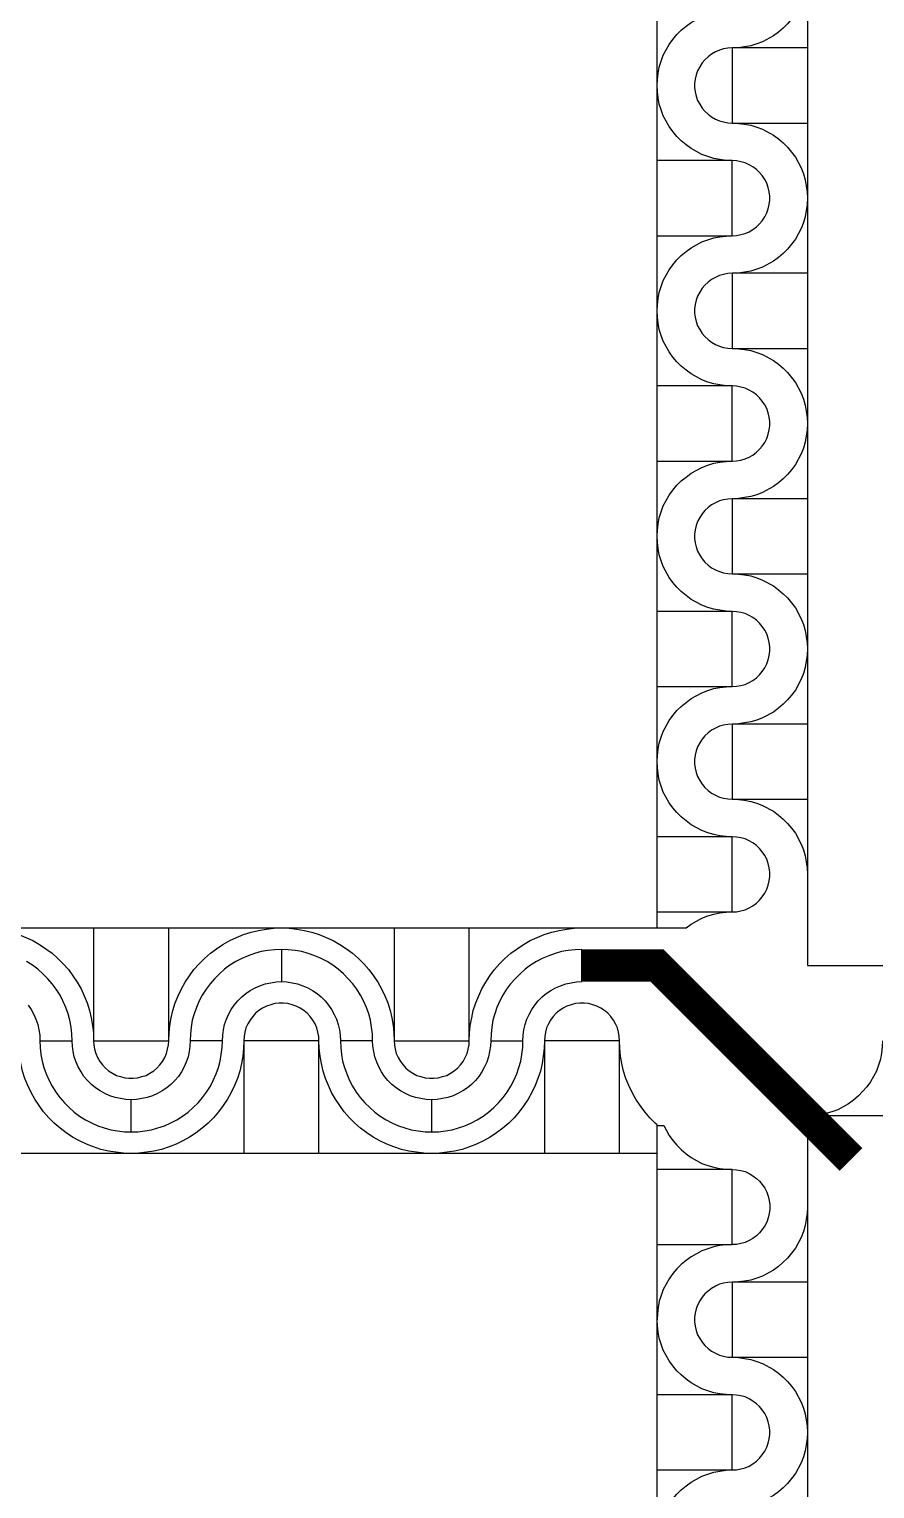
# Model space of a CAD drawing. Extents: x 190.8 to 267.1, y 124 to 174.8.
# Drawn here: x 226.06 to 226.847, y 161.063 to 162.423 of the extents above; entities that cross this region are included whole.
import ezdxf

# ---------------------------------------------------------------- set-up
doc = ezdxf.new("R2010")
doc.units = 0
doc.header["$MEASUREMENT"] = 0

msp = doc.modelspace()

# ---------------------------------------------------------------- linework, layer by layer
for p, q in [((224.5446, 161.5856), (226.6713, 161.5856)), ((226.7846, 161.5506), (228.8875, 161.5506))]:
    msp.add_line(p, q)
for points in [[(228.8875, 163.6106), (226.7846, 163.6106), (226.7846, 161.5506)], [(226.6446, 161.5856), (226.6446, 163.6023)], [(226.7846, 162.4756), (226.7844, 162.4698), (226.7836, 162.4641), (226.7826, 162.4583), (226.7809, 162.4528), (226.7789, 162.4473), (226.7734, 162.4373), (226.7699, 162.4326), (226.7661, 162.4281), (226.7621, 162.4241), (226.7576, 162.4203), (226.7529, 162.4168), (226.7429, 162.4113), (226.7374, 162.4093), (226.7319, 162.4076), (226.7261, 162.4066), (226.7204, 162.4058), (226.7146, 162.4056)], [(226.6446, 162.3706), (226.6449, 162.3763), (226.6456, 162.3821), (226.6466, 162.3878), (226.6484, 162.3933), (226.6504, 162.3988), (226.6559, 162.4088), (226.6594, 162.4136), (226.6631, 162.4181), (226.6671, 162.4221), (226.6716, 162.4258), (226.6764, 162.4293), (226.6864, 162.4348), (226.6919, 162.4368), (226.6974, 162.4386), (226.7031, 162.4396), (226.7089, 162.4403), (226.7146, 162.4406)], [(226.7146, 162.4056), (226.7106, 162.4053), (226.7066, 162.4046), (226.7026, 162.4036), (226.6989, 162.4018), (226.6954, 162.3998), (226.6921, 162.3973), (226.6891, 162.3946), (226.6866, 162.3916), (226.6844, 162.3881), (226.6824, 162.3843), (226.6811, 162.3806), (226.6801, 162.3766), (226.6796, 162.3726), (226.6796, 162.3686), (226.6801, 162.3646), (226.6811, 162.3606), (226.6824, 162.3566), (226.6844, 162.3531), (226.6866, 162.3496), (226.6891, 162.3466), (226.6921, 162.3438), (226.6954, 162.3413), (226.6989, 162.3393), (226.7026, 162.3376), (226.7066, 162.3366), (226.7106, 162.3358), (226.7146, 162.3356)], [(226.7846, 162.4056), (226.7146, 162.4056), (226.7146, 162.3356), (226.7846, 162.3356)], [(226.7146, 162.3006), (226.7089, 162.3008), (226.7031, 162.3016), (226.6974, 162.3026), (226.6919, 162.3043), (226.6864, 162.3063), (226.6764, 162.3118), (226.6716, 162.3153), (226.6671, 162.3191), (226.6631, 162.3231), (226.6594, 162.3276), (226.6559, 162.3323), (226.6504, 162.3423), (226.6484, 162.3478), (226.6466, 162.3533), (226.6456, 162.3591), (226.6449, 162.3648), (226.6446, 162.3706)], [(226.7146, 162.3356), (226.7204, 162.3353), (226.7261, 162.3346), (226.7319, 162.3336), (226.7374, 162.3318), (226.7429, 162.3298), (226.7529, 162.3243), (226.7576, 162.3208), (226.7621, 162.3171), (226.7661, 162.3131), (226.7699, 162.3086), (226.7734, 162.3038), (226.7789, 162.2938), (226.7809, 162.2883), (226.7826, 162.2828), (226.7836, 162.2771), (226.7844, 162.2713), (226.7846, 162.2656)], [(226.6446, 162.2306), (226.7146, 162.2306), (226.7146, 162.3006), (226.6446, 162.3006)], [(226.7146, 162.2306), (226.7186, 162.2308), (226.7226, 162.2316), (226.7266, 162.2326), (226.7304, 162.2343), (226.7339, 162.2363), (226.7371, 162.2388), (226.7401, 162.2416), (226.7426, 162.2446), (226.7449, 162.2481), (226.7469, 162.2518), (226.7481, 162.2556), (226.7491, 162.2596), (226.7496, 162.2636), (226.7496, 162.2676), (226.7491, 162.2716), (226.7481, 162.2756), (226.7469, 162.2796), (226.7449, 162.2831), (226.7426, 162.2866), (226.7401, 162.2896), (226.7371, 162.2923), (226.7339, 162.2948), (226.7304, 162.2968), (226.7266, 162.2986), (226.7226, 162.2996), (226.7186, 162.3003), (226.7146, 162.3006)], [(226.7846, 162.2656), (226.7844, 162.2598), (226.7836, 162.2541), (226.7826, 162.2483), (226.7809, 162.2428), (226.7789, 162.2373), (226.7734, 162.2273), (226.7699, 162.2226), (226.7661, 162.2181), (226.7621, 162.2141), (226.7576, 162.2103), (226.7529, 162.2068), (226.7429, 162.2013), (226.7374, 162.1993), (226.7319, 162.1976), (226.7261, 162.1966), (226.7204, 162.1958), (226.7146, 162.1956)], [(226.6446, 162.1606), (226.6449, 162.1663), (226.6456, 162.1721), (226.6466, 162.1778), (226.6484, 162.1833), (226.6504, 162.1888), (226.6559, 162.1988), (226.6594, 162.2036), (226.6631, 162.2081), (226.6671, 162.2121), (226.6716, 162.2158), (226.6764, 162.2193), (226.6864, 162.2248), (226.6919, 162.2268), (226.6974, 162.2286), (226.7031, 162.2296), (226.7089, 162.2303), (226.7146, 162.2306)], [(226.7146, 162.1956), (226.7106, 162.1953), (226.7066, 162.1946), (226.7026, 162.1936), (226.6989, 162.1918), (226.6954, 162.1898), (226.6921, 162.1873), (226.6891, 162.1846), (226.6866, 162.1816), (226.6844, 162.1781), (226.6824, 162.1743), (226.6811, 162.1706), (226.6801, 162.1666), (226.6796, 162.1626), (226.6796, 162.1586), (226.6801, 162.1546), (226.6811, 162.1506), (226.6824, 162.1466), (226.6844, 162.1431), (226.6866, 162.1396), (226.6891, 162.1366), (226.6921, 162.1338), (226.6954, 162.1313), (226.6989, 162.1293), (226.7026, 162.1276), (226.7066, 162.1266), (226.7106, 162.1258), (226.7146, 162.1256)], [(226.7846, 162.1956), (226.7146, 162.1956), (226.7146, 162.1256), (226.7846, 162.1256)], [(226.7146, 162.0906), (226.7089, 162.0908), (226.7031, 162.0916), (226.6974, 162.0926), (226.6919, 162.0943), (226.6864, 162.0963), (226.6764, 162.1018), (226.6716, 162.1053), (226.6671, 162.1091), (226.6631, 162.1131), (226.6594, 162.1176), (226.6559, 162.1223), (226.6504, 162.1323), (226.6484, 162.1378), (226.6466, 162.1433), (226.6456, 162.1491), (226.6449, 162.1548), (226.6446, 162.1606)], [(226.7146, 162.1256), (226.7204, 162.1253), (226.7261, 162.1246), (226.7319, 162.1236), (226.7374, 162.1218), (226.7429, 162.1198), (226.7529, 162.1143), (226.7576, 162.1108), (226.7621, 162.1071), (226.7661, 162.1031), (226.7699, 162.0986), (226.7734, 162.0938), (226.7789, 162.0838), (226.7809, 162.0783), (226.7826, 162.0728), (226.7836, 162.0671), (226.7844, 162.0613), (226.7846, 162.0556)], [(226.6446, 162.0206), (226.7146, 162.0206), (226.7146, 162.0906), (226.6446, 162.0906)], [(226.7146, 162.0206), (226.7186, 162.0208), (226.7226, 162.0216), (226.7266, 162.0226), (226.7304, 162.0243), (226.7339, 162.0263), (226.7371, 162.0288), (226.7401, 162.0316), (226.7426, 162.0346), (226.7449, 162.0381), (226.7469, 162.0418), (226.7481, 162.0456), (226.7491, 162.0496), (226.7496, 162.0536), (226.7496, 162.0576), (226.7491, 162.0616), (226.7481, 162.0656), (226.7469, 162.0696), (226.7449, 162.0731), (226.7426, 162.0766), (226.7401, 162.0796), (226.7371, 162.0823), (226.7339, 162.0848), (226.7304, 162.0868), (226.7266, 162.0886), (226.7226, 162.0896), (226.7186, 162.0903), (226.7146, 162.0906)], [(226.7846, 162.0556), (226.7844, 162.0498), (226.7836, 162.0441), (226.7826, 162.0383), (226.7809, 162.0328), (226.7789, 162.0273), (226.7734, 162.0173), (226.7699, 162.0126), (226.7661, 162.0081), (226.7621, 162.0041), (226.7576, 162.0003), (226.7529, 161.9968), (226.7429, 161.9913), (226.7374, 161.9893), (226.7319, 161.9876), (226.7261, 161.9866), (226.7204, 161.9858), (226.7146, 161.9856)], [(226.6446, 161.9506), (226.6449, 161.9563), (226.6456, 161.9621), (226.6466, 161.9678), (226.6484, 161.9733), (226.6504, 161.9788), (226.6559, 161.9888), (226.6594, 161.9936), (226.6631, 161.9981), (226.6671, 162.0021), (226.6716, 162.0058), (226.6764, 162.0093), (226.6864, 162.0148), (226.6919, 162.0168), (226.6974, 162.0186), (226.7031, 162.0196), (226.7089, 162.0203), (226.7146, 162.0206)], [(226.7146, 161.9856), (226.7106, 161.9853), (226.7066, 161.9846), (226.7026, 161.9836), (226.6989, 161.9818), (226.6954, 161.9798), (226.6921, 161.9773), (226.6891, 161.9746), (226.6866, 161.9716), (226.6844, 161.9681), (226.6824, 161.9643), (226.6811, 161.9606), (226.6801, 161.9566), (226.6796, 161.9526), (226.6796, 161.9486), (226.6801, 161.9446), (226.6811, 161.9406), (226.6824, 161.9366), (226.6844, 161.9331), (226.6866, 161.9296), (226.6891, 161.9266), (226.6921, 161.9238), (226.6954, 161.9213), (226.6989, 161.9193), (226.7026, 161.9176), (226.7066, 161.9166), (226.7106, 161.9158), (226.7146, 161.9156)], [(226.7846, 161.9856), (226.7146, 161.9856), (226.7146, 161.9156), (226.7846, 161.9156)], [(226.7146, 161.8806), (226.7089, 161.8808), (226.7031, 161.8816), (226.6974, 161.8826), (226.6919, 161.8843), (226.6864, 161.8863), (226.6764, 161.8918), (226.6716, 161.8953), (226.6671, 161.8991), (226.6631, 161.9031), (226.6594, 161.9076), (226.6559, 161.9123), (226.6504, 161.9223), (226.6484, 161.9278), (226.6466, 161.9333), (226.6456, 161.9391), (226.6449, 161.9448), (226.6446, 161.9506)], [(226.7146, 161.9156), (226.7204, 161.9153), (226.7261, 161.9146), (226.7319, 161.9136), (226.7374, 161.9118), (226.7429, 161.9098), (226.7529, 161.9043), (226.7576, 161.9008), (226.7621, 161.8971), (226.7661, 161.8931), (226.7699, 161.8886), (226.7734, 161.8838), (226.7789, 161.8738), (226.7809, 161.8683), (226.7826, 161.8628), (226.7836, 161.8571), (226.7844, 161.8513), (226.7846, 161.8456)], [(226.6446, 161.8106), (226.7146, 161.8106), (226.7146, 161.8806), (226.6446, 161.8806)], [(226.7146, 161.8106), (226.7186, 161.8108), (226.7226, 161.8116), (226.7266, 161.8126), (226.7304, 161.8143), (226.7339, 161.8163), (226.7371, 161.8188), (226.7401, 161.8216), (226.7426, 161.8246), (226.7449, 161.8281), (226.7469, 161.8318), (226.7481, 161.8356), (226.7491, 161.8396), (226.7496, 161.8436), (226.7496, 161.8476), (226.7491, 161.8516), (226.7481, 161.8556), (226.7469, 161.8596), (226.7449, 161.8631), (226.7426, 161.8666), (226.7401, 161.8696), (226.7371, 161.8723), (226.7339, 161.8748), (226.7304, 161.8768), (226.7266, 161.8786), (226.7226, 161.8796), (226.7186, 161.8803), (226.7146, 161.8806)], [(226.7846, 161.8456), (226.7844, 161.8398), (226.7836, 161.8341), (226.7826, 161.8283), (226.7809, 161.8228), (226.7789, 161.8173), (226.7734, 161.8073), (226.7699, 161.8026), (226.7661, 161.7981), (226.7621, 161.7941), (226.7576, 161.7903), (226.7529, 161.7868), (226.7429, 161.7813), (226.7374, 161.7793), (226.7319, 161.7776), (226.7261, 161.7766), (226.7204, 161.7758), (226.7146, 161.7756)], [(226.6446, 161.7406), (226.6449, 161.7463), (226.6456, 161.7521), (226.6466, 161.7578), (226.6484, 161.7633), (226.6504, 161.7688), (226.6559, 161.7788), (226.6594, 161.7836), (226.6631, 161.7881), (226.6671, 161.7921), (226.6716, 161.7958), (226.6764, 161.7993), (226.6864, 161.8048), (226.6919, 161.8068), (226.6974, 161.8086), (226.7031, 161.8096), (226.7089, 161.8103), (226.7146, 161.8106)], [(226.7146, 161.7756), (226.7106, 161.7753), (226.7066, 161.7746), (226.7026, 161.7736), (226.6989, 161.7718), (226.6954, 161.7698), (226.6921, 161.7673), (226.6891, 161.7646), (226.6866, 161.7616), (226.6844, 161.7581), (226.6824, 161.7543), (226.6811, 161.7506), (226.6801, 161.7466), (226.6796, 161.7426), (226.6796, 161.7386), (226.6801, 161.7346), (226.6811, 161.7306), (226.6824, 161.7266), (226.6844, 161.7231), (226.6866, 161.7196), (226.6891, 161.7166), (226.6921, 161.7138), (226.6954, 161.7113), (226.6989, 161.7093), (226.7026, 161.7076), (226.7066, 161.7066), (226.7106, 161.7058), (226.7146, 161.7056)], [(226.7846, 161.7756), (226.7146, 161.7756), (226.7146, 161.7056), (226.7846, 161.7056)], [(226.7146, 161.6706), (226.7089, 161.6708), (226.7031, 161.6716), (226.6974, 161.6726), (226.6919, 161.6743), (226.6864, 161.6763), (226.6764, 161.6818), (226.6716, 161.6853), (226.6671, 161.6891), (226.6631, 161.6931), (226.6594, 161.6976), (226.6559, 161.7023), (226.6504, 161.7123), (226.6484, 161.7178), (226.6466, 161.7233), (226.6456, 161.7291), (226.6449, 161.7348), (226.6446, 161.7406)], [(226.7146, 161.7056), (226.7204, 161.7053), (226.7261, 161.7046), (226.7319, 161.7036), (226.7374, 161.7018), (226.7429, 161.6998), (226.7529, 161.6943), (226.7576, 161.6908), (226.7621, 161.6871), (226.7661, 161.6831), (226.7699, 161.6786), (226.7734, 161.6738), (226.7789, 161.6638), (226.7809, 161.6583), (226.7826, 161.6528), (226.7836, 161.6471), (226.7844, 161.6413), (226.7846, 161.6356)], [(226.6446, 161.6006), (226.7146, 161.6006), (226.7146, 161.6706), (226.6446, 161.6706)], [(226.7146, 161.6006), (226.7186, 161.6008), (226.7226, 161.6016), (226.7266, 161.6026), (226.7304, 161.6043), (226.7339, 161.6063), (226.7371, 161.6088), (226.7401, 161.6116), (226.7426, 161.6146), (226.7449, 161.6181), (226.7469, 161.6218), (226.7481, 161.6256), (226.7491, 161.6296), (226.7496, 161.6336), (226.7496, 161.6376), (226.7491, 161.6416), (226.7481, 161.6456), (226.7469, 161.6496), (226.7449, 161.6531), (226.7426, 161.6566), (226.7401, 161.6596), (226.7371, 161.6623), (226.7339, 161.6648), (226.7304, 161.6668), (226.7266, 161.6686), (226.7226, 161.6696), (226.7186, 161.6703), (226.7146, 161.6706)], [(226.6713, 161.5856), (226.6716, 161.5858), (226.6764, 161.5893), (226.6864, 161.5948), (226.6919, 161.5968), (226.6974, 161.5986), (226.7031, 161.5996), (226.7089, 161.6003), (226.7146, 161.6006)], [(226.0146, 161.5856), (226.0219, 161.5853), (226.0289, 161.5846), (226.0359, 161.5833), (226.0429, 161.5818), (226.0499, 161.5796), (226.0564, 161.5768), (226.0629, 161.5738), (226.0691, 161.5703), (226.0751, 161.5663), (226.0809, 161.5621), (226.0864, 161.5573), (226.0914, 161.5523), (226.0961, 161.5468), (226.1004, 161.5411), (226.1044, 161.5351), (226.1079, 161.5288), (226.1109, 161.5223), (226.1136, 161.5158), (226.1159, 161.5088), (226.1174, 161.5018), (226.1186, 161.4948), (226.1194, 161.4878), (226.1196, 161.4806)], [(226.1196, 161.5856), (226.1196, 161.4806), (226.1896, 161.4806), (226.1896, 161.5856)], [(226.1896, 161.4806), (226.1899, 161.4878), (226.1906, 161.4948), (226.1919, 161.5018), (226.1934, 161.5088), (226.1956, 161.5158), (226.1984, 161.5223), (226.2014, 161.5288), (226.2049, 161.5351), (226.2089, 161.5411), (226.2131, 161.5468), (226.2179, 161.5523), (226.2229, 161.5573), (226.2284, 161.5621), (226.2341, 161.5663), (226.2401, 161.5703), (226.2464, 161.5738), (226.2529, 161.5768), (226.2594, 161.5796), (226.2664, 161.5818), (226.2734, 161.5833), (226.2804, 161.5846), (226.2874, 161.5853), (226.2946, 161.5856)], [(226.2946, 161.5856), (226.3019, 161.5853), (226.3089, 161.5846), (226.3159, 161.5833), (226.3229, 161.5818), (226.3299, 161.5796), (226.3364, 161.5768), (226.3429, 161.5738), (226.3491, 161.5703), (226.3551, 161.5663), (226.3609, 161.5621), (226.3664, 161.5573), (226.3714, 161.5523), (226.3761, 161.5468), (226.3804, 161.5411), (226.3844, 161.5351), (226.3879, 161.5288), (226.3909, 161.5223), (226.3936, 161.5158), (226.3959, 161.5088), (226.3974, 161.5018), (226.3986, 161.4948), (226.3994, 161.4878), (226.3996, 161.4806)], [(226.3996, 161.5856), (226.3996, 161.4806), (226.4696, 161.4806), (226.4696, 161.5856)], [(226.4696, 161.4806), (226.4699, 161.4878), (226.4706, 161.4948), (226.4719, 161.5018), (226.4734, 161.5088), (226.4756, 161.5158), (226.4784, 161.5223), (226.4814, 161.5288), (226.4849, 161.5351), (226.4889, 161.5411), (226.4931, 161.5468), (226.4979, 161.5523), (226.5029, 161.5573), (226.5084, 161.5621), (226.5141, 161.5663), (226.5201, 161.5703), (226.5264, 161.5738), (226.5329, 161.5768), (226.5394, 161.5796), (226.5464, 161.5818), (226.5534, 161.5833), (226.5604, 161.5846), (226.5674, 161.5853), (226.5746, 161.5856)], [(226.2946, 161.5656), (226.2884, 161.5653), (226.2819, 161.5646), (226.2756, 161.5636), (226.2696, 161.5618), (226.2636, 161.5598), (226.2576, 161.5571), (226.2521, 161.5543), (226.2466, 161.5508), (226.2416, 161.5471), (226.2369, 161.5428), (226.2324, 161.5383), (226.2281, 161.5336), (226.2244, 161.5286), (226.2209, 161.5231), (226.2181, 161.5176), (226.2154, 161.5116), (226.2134, 161.5056), (226.2116, 161.4996), (226.2106, 161.4933), (226.2099, 161.4868), (226.2096, 161.4806)], [(226.3796, 161.4806), (226.3794, 161.4868), (226.3786, 161.4933), (226.3776, 161.4996), (226.3759, 161.5056), (226.3739, 161.5116), (226.3711, 161.5176), (226.3684, 161.5231), (226.3649, 161.5286), (226.3611, 161.5336), (226.3569, 161.5383), (226.3524, 161.5428), (226.3476, 161.5471), (226.3426, 161.5508), (226.3371, 161.5543), (226.3316, 161.5571), (226.3256, 161.5598), (226.3196, 161.5618), (226.3136, 161.5636), (226.3074, 161.5646), (226.3009, 161.5653), (226.2946, 161.5656), (226.2946, 161.5356), (226.2996, 161.5353), (226.3046, 161.5346), (226.3096, 161.5336), (226.3146, 161.5318), (226.3191, 161.5298), (226.3236, 161.5273), (226.3279, 161.5246), (226.3316, 161.5213), (226.3354, 161.5176), (226.3386, 161.5138), (226.3414, 161.5096), (226.3439, 161.5051), (226.3459, 161.5006), (226.3476, 161.4956), (226.3486, 161.4906), (226.3494, 161.4856), (226.3496, 161.4806)], [(226.0586, 161.5138), (226.0614, 161.5096), (226.0639, 161.5051), (226.0659, 161.5006), (226.0676, 161.4956), (226.0686, 161.4906), (226.0694, 161.4856), (226.0696, 161.4806), (226.0996, 161.4806), (226.0994, 161.4868), (226.0986, 161.4933), (226.0976, 161.4996), (226.0959, 161.5056), (226.0939, 161.5116), (226.0911, 161.5176), (226.0884, 161.5231), (226.0849, 161.5286), (226.0811, 161.5336), (226.0769, 161.5383), (226.0724, 161.5428), (226.0676, 161.5471), (226.0626, 161.5508), (226.0571, 161.5543)], [(226.2396, 161.4806), (226.2399, 161.4856), (226.2406, 161.4906), (226.2416, 161.4956), (226.2434, 161.5006), (226.2454, 161.5051), (226.2479, 161.5096), (226.2506, 161.5138), (226.2539, 161.5176), (226.2576, 161.5213), (226.2614, 161.5246), (226.2656, 161.5273), (226.2701, 161.5298), (226.2746, 161.5318), (226.2796, 161.5336), (226.2846, 161.5346), (226.2896, 161.5353), (226.2946, 161.5356)], [(226.3296, 161.4806), (226.3294, 161.4846), (226.3286, 161.4886), (226.3276, 161.4926), (226.3259, 161.4963), (226.3239, 161.4998), (226.3214, 161.5031), (226.3186, 161.5061), (226.3156, 161.5086), (226.3121, 161.5108), (226.3084, 161.5128), (226.3046, 161.5141), (226.3006, 161.5151), (226.2966, 161.5156), (226.2926, 161.5156), (226.2886, 161.5151), (226.2846, 161.5141), (226.2806, 161.5128), (226.2771, 161.5108), (226.2736, 161.5086), (226.2706, 161.5061), (226.2679, 161.5031), (226.2654, 161.4998), (226.2634, 161.4963), (226.2616, 161.4926), (226.2606, 161.4886), (226.2599, 161.4846), (226.2596, 161.4806)], [(226.6096, 161.4806), (226.6094, 161.4846), (226.6086, 161.4886), (226.6076, 161.4926), (226.6059, 161.4963), (226.6039, 161.4998), (226.6014, 161.5031), (226.5986, 161.5061), (226.5956, 161.5086), (226.5921, 161.5108), (226.5884, 161.5128), (226.5846, 161.5141), (226.5806, 161.5151), (226.5766, 161.5156), (226.5726, 161.5156), (226.5686, 161.5151), (226.5646, 161.5141), (226.5606, 161.5128), (226.5571, 161.5108), (226.5536, 161.5086), (226.5506, 161.5061), (226.5479, 161.5031), (226.5454, 161.4998), (226.5434, 161.4963), (226.5416, 161.4926), (226.5406, 161.4886), (226.5399, 161.4846), (226.5396, 161.4806)], [(226.1546, 161.3756), (226.1474, 161.3758), (226.1404, 161.3766), (226.1334, 161.3778), (226.1264, 161.3793), (226.1194, 161.3816), (226.1129, 161.3843), (226.1064, 161.3873), (226.1001, 161.3908), (226.0941, 161.3948), (226.0884, 161.3991), (226.0829, 161.4038), (226.0779, 161.4088), (226.0731, 161.4143), (226.0689, 161.4201), (226.0649, 161.4261), (226.0614, 161.4323), (226.0584, 161.4388), (226.0556, 161.4453), (226.0534, 161.4523), (226.0519, 161.4593), (226.0506, 161.4663), (226.0499, 161.4733), (226.0496, 161.4806)], [(226.0696, 161.4806), (226.0699, 161.4743), (226.0706, 161.4678), (226.0716, 161.4616), (226.0734, 161.4556), (226.0754, 161.4496), (226.0781, 161.4436), (226.0809, 161.4381), (226.0844, 161.4326), (226.0881, 161.4276), (226.0924, 161.4228), (226.0969, 161.4183), (226.1016, 161.4141), (226.1066, 161.4103), (226.1121, 161.4068), (226.1176, 161.4041), (226.1236, 161.4013), (226.1296, 161.3993), (226.1356, 161.3976), (226.1419, 161.3966), (226.1484, 161.3958), (226.1546, 161.3956), (226.1546, 161.4256), (226.1496, 161.4258), (226.1446, 161.4266), (226.1396, 161.4276), (226.1346, 161.4293), (226.1301, 161.4313), (226.1256, 161.4338), (226.1214, 161.4366), (226.1176, 161.4398), (226.1139, 161.4436), (226.1106, 161.4473), (226.1079, 161.4516), (226.1054, 161.4561), (226.1034, 161.4606), (226.1016, 161.4656), (226.1006, 161.4706), (226.0999, 161.4756), (226.0996, 161.4806)], [(226.1196, 161.4806), (226.1199, 161.4766), (226.1206, 161.4726), (226.1216, 161.4686), (226.1234, 161.4648), (226.1254, 161.4613), (226.1279, 161.4581), (226.1306, 161.4551), (226.1336, 161.4526), (226.1371, 161.4503), (226.1409, 161.4483), (226.1446, 161.4471), (226.1486, 161.4461), (226.1526, 161.4456), (226.1566, 161.4456), (226.1606, 161.4461), (226.1646, 161.4471), (226.1686, 161.4483), (226.1721, 161.4503), (226.1756, 161.4526), (226.1786, 161.4551), (226.1814, 161.4581), (226.1839, 161.4613), (226.1859, 161.4648), (226.1876, 161.4686), (226.1886, 161.4726), (226.1894, 161.4766), (226.1896, 161.4806)], [(226.1546, 161.3956), (226.1609, 161.3958), (226.1674, 161.3966), (226.1736, 161.3976), (226.1796, 161.3993), (226.1856, 161.4013), (226.1916, 161.4041), (226.1971, 161.4068), (226.2026, 161.4103), (226.2076, 161.4141), (226.2124, 161.4183), (226.2169, 161.4228), (226.2211, 161.4276), (226.2249, 161.4326), (226.2284, 161.4381), (226.2311, 161.4436), (226.2339, 161.4496), (226.2359, 161.4556), (226.2376, 161.4616), (226.2386, 161.4678), (226.2394, 161.4743), (226.2396, 161.4806), (226.2096, 161.4806), (226.2094, 161.4756), (226.2086, 161.4706), (226.2076, 161.4656), (226.2059, 161.4606), (226.2039, 161.4561), (226.2014, 161.4516), (226.1986, 161.4473), (226.1954, 161.4436), (226.1916, 161.4398), (226.1879, 161.4366), (226.1836, 161.4338), (226.1791, 161.4313), (226.1746, 161.4293), (226.1696, 161.4276), (226.1646, 161.4266), (226.1596, 161.4258), (226.1546, 161.4256)], [(226.2596, 161.4806), (226.2594, 161.4733), (226.2586, 161.4663), (226.2574, 161.4593), (226.2559, 161.4523), (226.2536, 161.4453), (226.2509, 161.4388), (226.2479, 161.4323), (226.2444, 161.4261), (226.2404, 161.4201), (226.2361, 161.4143), (226.2314, 161.4088), (226.2264, 161.4038), (226.2209, 161.3991), (226.2151, 161.3948), (226.2091, 161.3908), (226.2029, 161.3873), (226.1964, 161.3843), (226.1899, 161.3816), (226.1829, 161.3793), (226.1759, 161.3778), (226.1689, 161.3766), (226.1619, 161.3758), (226.1546, 161.3756)], [(226.3296, 161.3756), (226.3296, 161.4806), (226.2596, 161.4806), (226.2596, 161.3756)], [(226.4346, 161.3756), (226.4274, 161.3758), (226.4204, 161.3766), (226.4134, 161.3778), (226.4064, 161.3793), (226.3994, 161.3816), (226.3929, 161.3843), (226.3864, 161.3873), (226.3801, 161.3908), (226.3741, 161.3948), (226.3684, 161.3991), (226.3629, 161.4038), (226.3579, 161.4088), (226.3531, 161.4143), (226.3489, 161.4201), (226.3449, 161.4261), (226.3414, 161.4323), (226.3384, 161.4388), (226.3356, 161.4453), (226.3334, 161.4523), (226.3319, 161.4593), (226.3306, 161.4663), (226.3299, 161.4733), (226.3296, 161.4806)], [(226.3996, 161.4806), (226.3999, 161.4766), (226.4006, 161.4726), (226.4016, 161.4686), (226.4034, 161.4648), (226.4054, 161.4613), (226.4079, 161.4581), (226.4106, 161.4551), (226.4136, 161.4526), (226.4171, 161.4503), (226.4209, 161.4483), (226.4246, 161.4471), (226.4286, 161.4461), (226.4326, 161.4456), (226.4366, 161.4456), (226.4406, 161.4461), (226.4446, 161.4471), (226.4486, 161.4483), (226.4521, 161.4503), (226.4556, 161.4526), (226.4586, 161.4551), (226.4614, 161.4581), (226.4639, 161.4613), (226.4659, 161.4648), (226.4676, 161.4686), (226.4686, 161.4726), (226.4694, 161.4766), (226.4696, 161.4806)], [(226.4896, 161.4806), (226.4894, 161.4756), (226.4886, 161.4706), (226.4876, 161.4656), (226.4859, 161.4606), (226.4839, 161.4561), (226.4814, 161.4516), (226.4786, 161.4473), (226.4754, 161.4436), (226.4716, 161.4398), (226.4679, 161.4366), (226.4636, 161.4338), (226.4591, 161.4313), (226.4546, 161.4293), (226.4496, 161.4276), (226.4446, 161.4266), (226.4396, 161.4258), (226.4346, 161.4256)], [(226.5396, 161.4806), (226.5394, 161.4733), (226.5386, 161.4663), (226.5374, 161.4593), (226.5359, 161.4523), (226.5336, 161.4453), (226.5309, 161.4388), (226.5279, 161.4323), (226.5244, 161.4261), (226.5204, 161.4201), (226.5161, 161.4143), (226.5114, 161.4088), (226.5064, 161.4038), (226.5009, 161.3991), (226.4951, 161.3948), (226.4891, 161.3908), (226.4829, 161.3873), (226.4764, 161.3843), (226.4699, 161.3816), (226.4629, 161.3793), (226.4559, 161.3778), (226.4489, 161.3766), (226.4419, 161.3758), (226.4346, 161.3756)], [(226.4346, 161.3956), (226.4409, 161.3958), (226.4474, 161.3966), (226.4536, 161.3976), (226.4596, 161.3993), (226.4656, 161.4013), (226.4716, 161.4041), (226.4771, 161.4068), (226.4826, 161.4103), (226.4876, 161.4141), (226.4924, 161.4183), (226.4969, 161.4228), (226.5011, 161.4276), (226.5049, 161.4326), (226.5084, 161.4381), (226.5111, 161.4436), (226.5139, 161.4496), (226.5159, 161.4556), (226.5176, 161.4616), (226.5186, 161.4678), (226.5194, 161.4743), (226.5196, 161.4806)], [(226.6096, 161.3756), (226.6096, 161.4806), (226.5396, 161.4806), (226.5396, 161.3756)], [(226.6446, 161.4023), (226.6429, 161.4038), (226.6379, 161.4088), (226.6331, 161.4143), (226.6289, 161.4201), (226.6249, 161.4261), (226.6214, 161.4323), (226.6184, 161.4388), (226.6156, 161.4453), (226.6134, 161.4523), (226.6119, 161.4593), (226.6106, 161.4663), (226.6099, 161.4733), (226.6096, 161.4806)], [(226.8546, 161.4806), (226.8544, 161.4748), (226.8536, 161.4691), (226.8526, 161.4633), (226.8509, 161.4578), (226.8489, 161.4523), (226.8434, 161.4423), (226.8399, 161.4376), (226.8361, 161.4331), (226.8321, 161.4291), (226.8276, 161.4253), (226.8229, 161.4218), (226.8129, 161.4163), (226.8074, 161.4143), (226.8019, 161.4126), (226.7961, 161.4116), (226.7904, 161.4108), (226.7846, 161.4106)], [(228.8875, 161.4106), (226.7846, 161.4106), (226.7846, 159.3506)], [(226.6446, 159.3856), (226.6446, 161.4023)], [(226.6446, 161.4016), (226.6508, 161.4016), (226.6559, 161.3923), (226.6594, 161.3876), (226.6631, 161.3831), (226.6671, 161.3791), (226.6716, 161.3753), (226.6764, 161.3718), (226.6864, 161.3663), (226.6919, 161.3643), (226.6974, 161.3626), (226.7031, 161.3616), (226.7089, 161.3608), (226.7146, 161.3606)], [(226.6446, 161.3756), (224.5446, 161.3756)], [(226.6446, 161.2906), (226.7146, 161.2906), (226.7146, 161.3606), (226.6446, 161.3606)], [(226.7146, 161.3606), (226.7186, 161.3603), (226.7226, 161.3596), (226.7266, 161.3586), (226.7304, 161.3568), (226.7339, 161.3548), (226.7371, 161.3523), (226.7401, 161.3496), (226.7426, 161.3466), (226.7449, 161.3431), (226.7469, 161.3393), (226.7481, 161.3356), (226.7491, 161.3316), (226.7496, 161.3276), (226.7496, 161.3236), (226.7491, 161.3196), (226.7481, 161.3156), (226.7469, 161.3116), (226.7449, 161.3081), (226.7426, 161.3046), (226.7401, 161.3016), (226.7371, 161.2988), (226.7339, 161.2963), (226.7304, 161.2943), (226.7266, 161.2926), (226.7226, 161.2916), (226.7186, 161.2908), (226.7146, 161.2906)], [(226.7846, 161.3256), (226.7844, 161.3198), (226.7836, 161.3141), (226.7826, 161.3083), (226.7809, 161.3028), (226.7789, 161.2973), (226.7734, 161.2873), (226.7699, 161.2826), (226.7661, 161.2781), (226.7621, 161.2741), (226.7576, 161.2703), (226.7529, 161.2668), (226.7429, 161.2613), (226.7374, 161.2593), (226.7319, 161.2576), (226.7261, 161.2566), (226.7204, 161.2558), (226.7146, 161.2556)], [(226.7146, 161.2906), (226.7089, 161.2903), (226.7031, 161.2896), (226.6974, 161.2886), (226.6919, 161.2868), (226.6864, 161.2848), (226.6764, 161.2793), (226.6716, 161.2758), (226.6671, 161.2721), (226.6631, 161.2681), (226.6594, 161.2636), (226.6559, 161.2588), (226.6504, 161.2488), (226.6484, 161.2433), (226.6466, 161.2378), (226.6456, 161.2321), (226.6449, 161.2263), (226.6446, 161.2206)], [(226.7146, 161.2556), (226.7106, 161.2553), (226.7066, 161.2546), (226.7026, 161.2536), (226.6989, 161.2518), (226.6954, 161.2498), (226.6921, 161.2473), (226.6891, 161.2446), (226.6866, 161.2416), (226.6844, 161.2381), (226.6824, 161.2343), (226.6811, 161.2306), (226.6801, 161.2266), (226.6796, 161.2226), (226.6796, 161.2186), (226.6801, 161.2146), (226.6811, 161.2106), (226.6824, 161.2066), (226.6844, 161.2031), (226.6866, 161.1996), (226.6891, 161.1966), (226.6921, 161.1938), (226.6954, 161.1913), (226.6989, 161.1893), (226.7026, 161.1876), (226.7066, 161.1866), (226.7106, 161.1858), (226.7146, 161.1856)], [(226.7846, 161.2556), (226.7146, 161.2556), (226.7146, 161.1856), (226.7846, 161.1856)], [(226.7146, 161.1506), (226.7089, 161.1508), (226.7031, 161.1516), (226.6974, 161.1526), (226.6919, 161.1543), (226.6864, 161.1563), (226.6764, 161.1618), (226.6716, 161.1653), (226.6671, 161.1691), (226.6631, 161.1731), (226.6594, 161.1776), (226.6559, 161.1823), (226.6504, 161.1923), (226.6484, 161.1978), (226.6466, 161.2033), (226.6456, 161.2091), (226.6449, 161.2148), (226.6446, 161.2206)], [(226.7146, 161.1856), (226.7204, 161.1853), (226.7261, 161.1846), (226.7319, 161.1836), (226.7374, 161.1818), (226.7429, 161.1798), (226.7529, 161.1743), (226.7576, 161.1708), (226.7621, 161.1671), (226.7661, 161.1631), (226.7699, 161.1586), (226.7734, 161.1538), (226.7789, 161.1438), (226.7809, 161.1383), (226.7826, 161.1328), (226.7836, 161.1271), (226.7844, 161.1213), (226.7846, 161.1156)], [(226.6446, 161.0806), (226.7146, 161.0806), (226.7146, 161.1506), (226.6446, 161.1506)], [(226.7146, 161.0806), (226.7186, 161.0808), (226.7226, 161.0816), (226.7266, 161.0826), (226.7304, 161.0843), (226.7339, 161.0863), (226.7371, 161.0888), (226.7401, 161.0916), (226.7426, 161.0946), (226.7449, 161.0981), (226.7469, 161.1018), (226.7481, 161.1056), (226.7491, 161.1096), (226.7496, 161.1136), (226.7496, 161.1176), (226.7491, 161.1216), (226.7481, 161.1256), (226.7469, 161.1296), (226.7449, 161.1331), (226.7426, 161.1366), (226.7401, 161.1396), (226.7371, 161.1423), (226.7339, 161.1448), (226.7304, 161.1468), (226.7266, 161.1486), (226.7226, 161.1496), (226.7186, 161.1503), (226.7146, 161.1506)], [(226.7846, 161.1156), (226.7844, 161.1098), (226.7836, 161.1041), (226.7826, 161.0983), (226.7809, 161.0928), (226.7789, 161.0873), (226.7734, 161.0773), (226.7699, 161.0726), (226.7661, 161.0681), (226.7621, 161.0641), (226.7576, 161.0603), (226.7529, 161.0568), (226.7429, 161.0513), (226.7374, 161.0493), (226.7319, 161.0476), (226.7261, 161.0466), (226.7204, 161.0458), (226.7146, 161.0456)], [(226.6446, 161.0106), (226.6449, 161.0163), (226.6456, 161.0221), (226.6466, 161.0278), (226.6484, 161.0333), (226.6504, 161.0388), (226.6559, 161.0488), (226.6594, 161.0536), (226.6631, 161.0581), (226.6671, 161.0621), (226.6716, 161.0658), (226.6764, 161.0693), (226.6864, 161.0748), (226.6919, 161.0768), (226.6974, 161.0786), (226.7031, 161.0796), (226.7089, 161.0803), (226.7146, 161.0806)]]:
    msp.add_lwpolyline(points)
for points in [[(226.5746, 161.5656), (226.5684, 161.5653), (226.5619, 161.5646), (226.5556, 161.5636), (226.5496, 161.5618), (226.5436, 161.5598), (226.5376, 161.5571), (226.5321, 161.5543), (226.5266, 161.5508), (226.5216, 161.5471), (226.5169, 161.5428), (226.5124, 161.5383), (226.5081, 161.5336), (226.5044, 161.5286), (226.5009, 161.5231), (226.4981, 161.5176), (226.4954, 161.5116), (226.4934, 161.5056), (226.4916, 161.4996), (226.4906, 161.4933), (226.4899, 161.4868), (226.4896, 161.4806), (226.5196, 161.4806), (226.5199, 161.4856), (226.5206, 161.4906), (226.5216, 161.4956), (226.5234, 161.5006), (226.5254, 161.5051), (226.5279, 161.5096), (226.5306, 161.5138), (226.5339, 161.5176), (226.5376, 161.5213), (226.5414, 161.5246), (226.5456, 161.5273), (226.5501, 161.5298), (226.5546, 161.5318), (226.5596, 161.5336), (226.5646, 161.5346), (226.5696, 161.5353), (226.5746, 161.5356)], [(226.3496, 161.4806), (226.3499, 161.4743), (226.3506, 161.4678), (226.3516, 161.4616), (226.3534, 161.4556), (226.3554, 161.4496), (226.3581, 161.4436), (226.3609, 161.4381), (226.3644, 161.4326), (226.3681, 161.4276), (226.3724, 161.4228), (226.3769, 161.4183), (226.3816, 161.4141), (226.3866, 161.4103), (226.3921, 161.4068), (226.3976, 161.4041), (226.4036, 161.4013), (226.4096, 161.3993), (226.4156, 161.3976), (226.4219, 161.3966), (226.4284, 161.3958), (226.4346, 161.3956), (226.4346, 161.4256), (226.4296, 161.4258), (226.4246, 161.4266), (226.4196, 161.4276), (226.4146, 161.4293), (226.4101, 161.4313), (226.4056, 161.4338), (226.4014, 161.4366), (226.3976, 161.4398), (226.3939, 161.4436), (226.3906, 161.4473), (226.3879, 161.4516), (226.3854, 161.4561), (226.3834, 161.4606), (226.3816, 161.4656), (226.3806, 161.4706), (226.3799, 161.4756), (226.3796, 161.4806)]]:
    msp.add_lwpolyline(points, close=True)
at = {"const_width": 0.03}
msp.add_lwpolyline([(226.8252, 161.3699), (226.6446, 161.5506), (226.5746, 161.5506)], dxfattribs=at)

doc.saveas('drawing.dxf')
